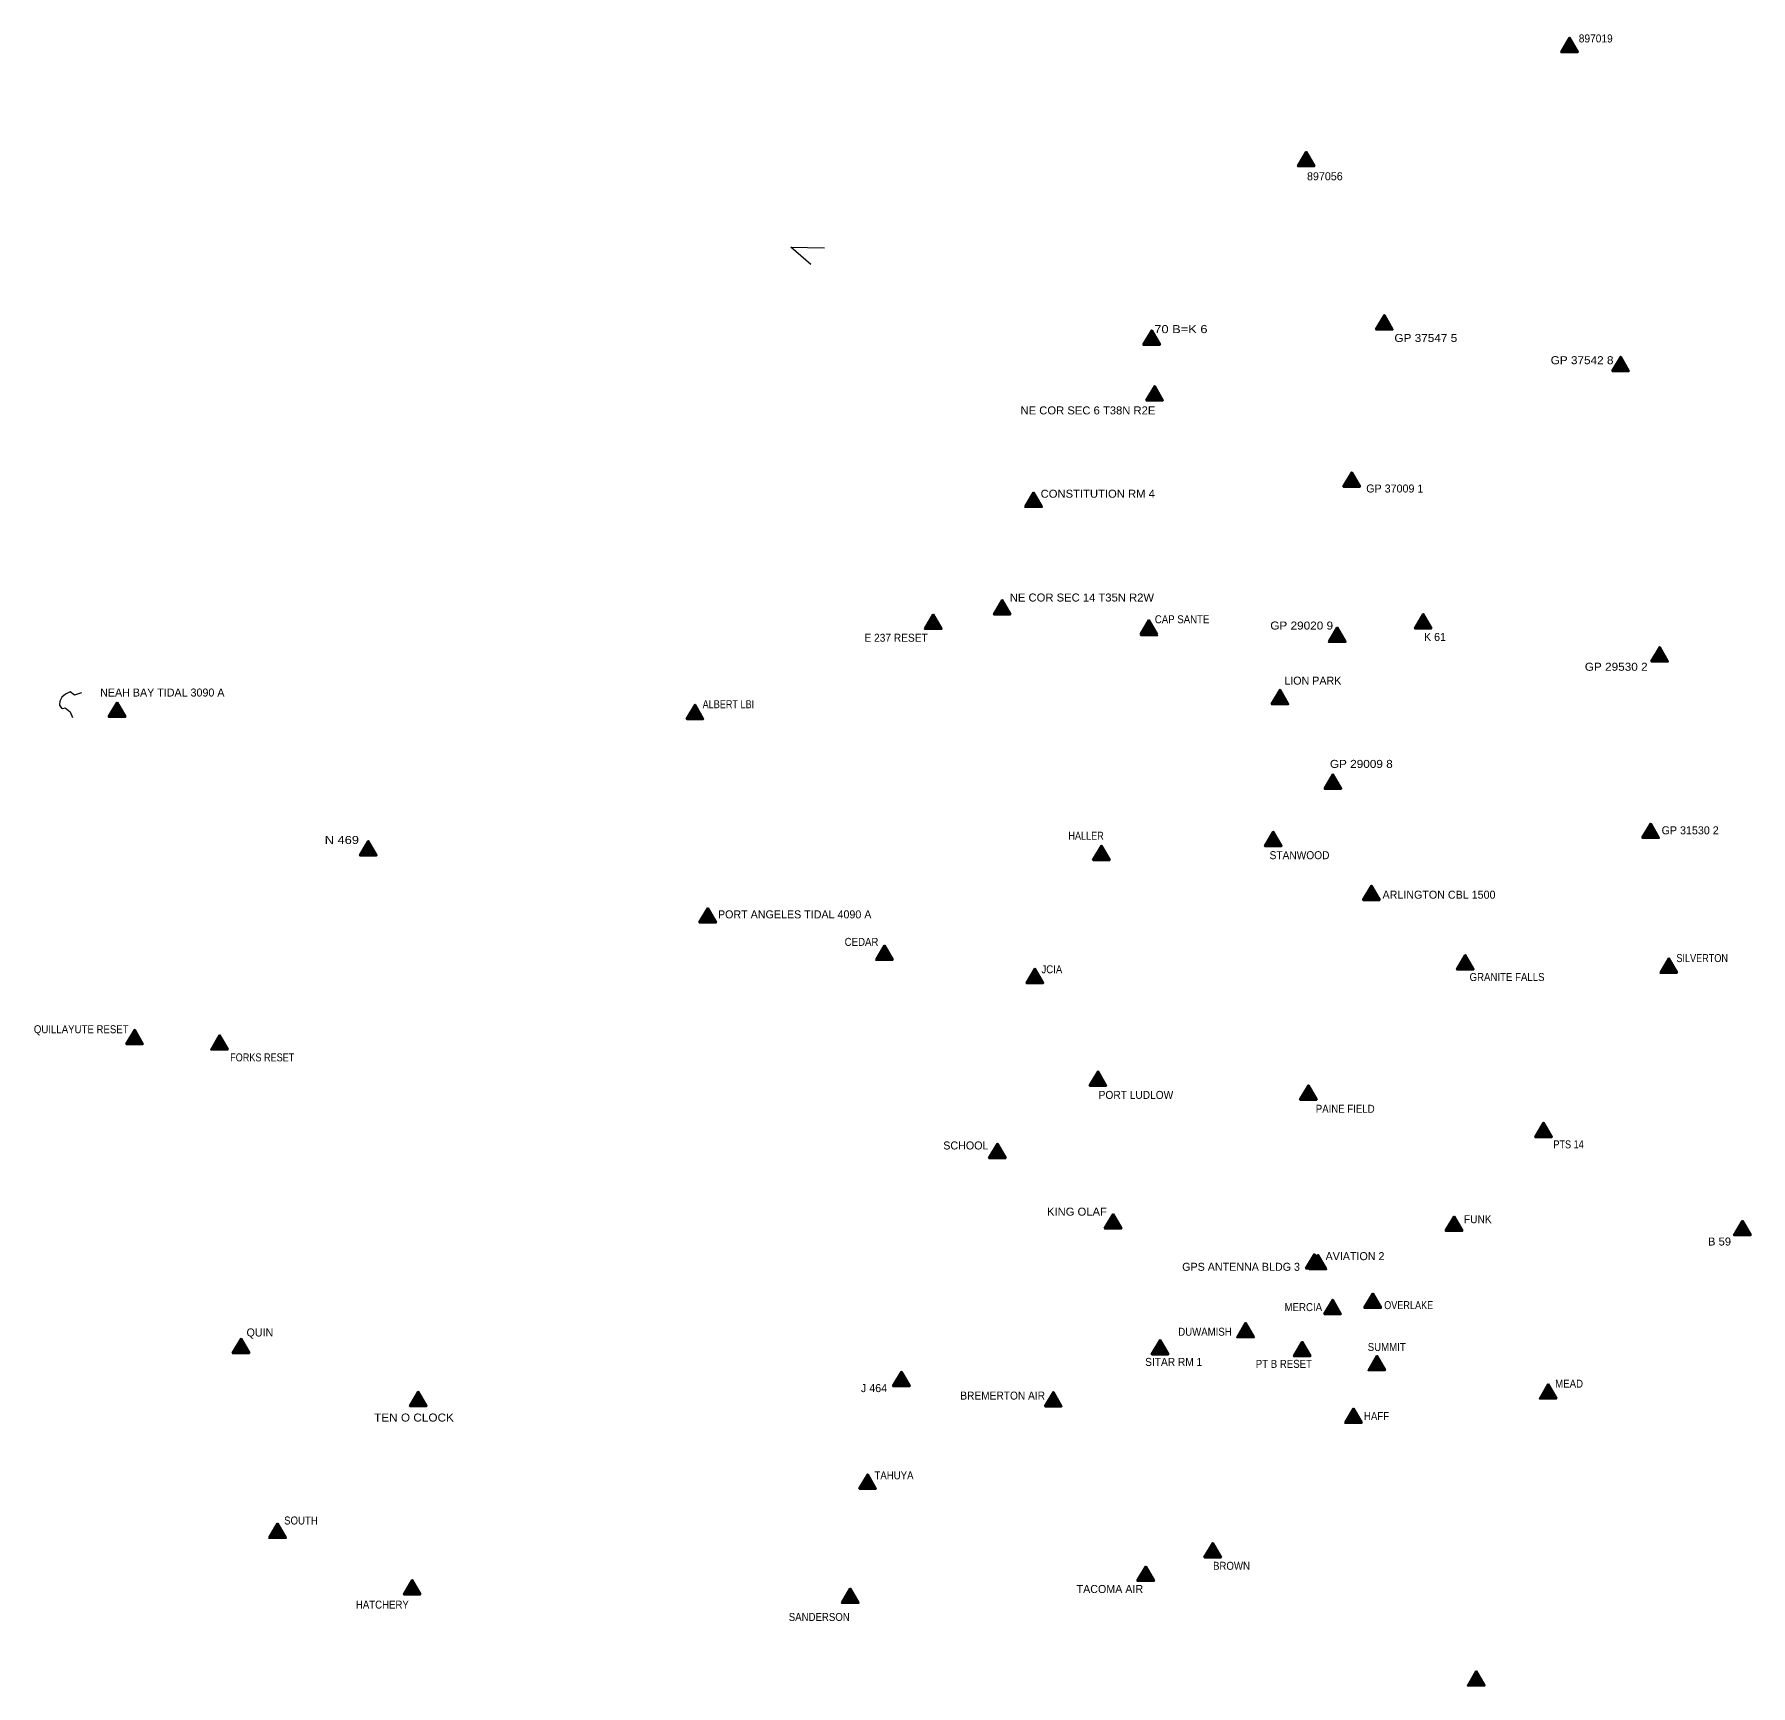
# Model space of a CAD drawing. Header units: feet. Extents: x -1054768 to 1163839, y -940989 to 791041.
# Drawn here: x -927201 to -101467, y -132486 to 662337 of the extents above; entities that cross this region are included whole.
import ezdxf

# ---------------------------------------------------------------- set-up
doc = ezdxf.new("R2010")
doc.units = ezdxf.units.FT
doc.header["$LTSCALE"] = 1500
for name, color, linetype, lineweight in [('1', 7, 'Continuous', 25), ('34', 7, 'Continuous', 35), ('35', 7, 'Continuous', 106)]:
    doc.layers.add(name, color=color, linetype=linetype, lineweight=lineweight)
doc.layers.add('31', color=7, linetype='Continuous')

msp = doc.modelspace()

# ---------------------------------------------------------------- hatches: boundary and pattern name
at = {"layer": '34'}
for points in [[(-188575, 660651), (-192661, 653729), (-184609, 653747)], [(-315286, 605731), (-319372, 598809), (-311320, 598827)], [(-277693, 527161), (-281778, 520239), (-273727, 520257)], [(-389574, 519786), (-393660, 512864), (-385608, 512882)], [(-163989, 507129), (-168074, 500208), (-160023, 500225)], [(-388183, 492997), (-392269, 486076), (-384218, 486093)], [(-293357, 451501), (-297442, 444579), (-289391, 444597)], [(-446447, 441770), (-450533, 434848), (-442482, 434866)], [(-461547, 390013), (-465632, 383092), (-457581, 383109)], [(-494704, 383072), (-498790, 376150), (-490738, 376168)], [(-390798, 379931), (-394884, 373009), (-386832, 373027)], [(-259026, 383292), (-263112, 376371), (-255061, 376388)], [(-300329, 376808), (-304415, 369886), (-296364, 369904)], [(-145245, 367367), (-149330, 360445), (-141279, 360463)], [(-327906, 346832), (-331991, 339910), (-323940, 339928)], [(-887377, 340695), (-891462, 333773), (-883411, 333791)], [(-609323, 339686), (-613409, 332764), (-605357, 332782)], [(-302411, 306091), (-306496, 299169), (-298445, 299187)], [(-149550, 282469), (-153636, 275547), (-145585, 275565)], [(-766537, 274017), (-770622, 267095), (-762571, 267113)], [(-331090, 278563), (-335176, 271641), (-327125, 271659)], [(-413794, 271772), (-417879, 264850), (-409828, 264868)], [(-283914, 252538), (-287999, 245616), (-279948, 245634)], [(-603185, 241711), (-607271, 234790), (-599220, 234807)], [(-518121, 223786), (-522207, 216864), (-514155, 216882)], [(-238769, 219198), (-242854, 212276), (-234803, 212294)], [(-140806, 217530), (-144891, 210609), (-136840, 210626)], [(-445794, 212619), (-449879, 205698), (-441828, 205715)], [(-878912, 183192), (-882998, 176271), (-874946, 176288)], [(-838072, 180543), (-842157, 173621), (-834106, 173639)], [(-415454, 163193), (-419540, 156271), (-411489, 156289)], [(-314207, 156446), (-318293, 149524), (-310242, 149542)], [(-201063, 138456), (-205149, 131535), (-197098, 131552)], [(-463771, 128353), (-467857, 121431), (-459806, 121449)], [(-408140, 94430), (-412225, 87508), (-404174, 87526)], [(-244146, 93335), (-248232, 86414), (-240181, 86431)], [(-105433, 91180), (-109518, 84258), (-101467, 84276)], [(-311359, 75163), (-315445, 68241), (-307394, 68259)], [(-309642, 74825), (-313727, 67904), (-305676, 67921)], [(-302558, 53272), (-306643, 46350), (-298592, 46368)], [(-283280, 56276), (-287366, 49354), (-279315, 49372)], [(-344438, 42099), (-348523, 35177), (-340472, 35195)], [(-827707, 34477), (-831792, 27555), (-823741, 27573)], [(-385571, 33890), (-389656, 26968), (-381605, 26986)], [(-317154, 32988), (-321240, 26066), (-313189, 26084)], [(-281287, 26209), (-285372, 19287), (-277321, 19305)], [(-509969, 18594), (-514055, 11673), (-506003, 11690)], [(-742487, 9016), (-746573, 2094), (-738522, 2112)], [(-436878, 8833), (-440963, 1911), (-432912, 1929)], [(-198894, 12571), (-202980, 5649), (-194929, 5667)], [(-292528, 873), (-296613, -6049), (-288562, -6031)], [(-526238, -30766), (-530324, -37688), (-522273, -37670)], [(-810160, -54480), (-814246, -61402), (-806195, -61384)], [(-360234, -63809), (-364319, -70731), (-356268, -70713)], [(-745380, -81659), (-749465, -88581), (-741414, -88563)], [(-392485, -75170), (-396571, -82092), (-388519, -82074)], [(-534638, -85750), (-538723, -92672), (-530672, -92654)], [(-233482, -125565), (-237568, -132486), (-229517, -132469)]]:
    msp.add_hatch(color=256, dxfattribs=at).paths.add_polyline_path(points)

# ---------------------------------------------------------------- linework, layer by layer
at = {"layer": '1'}
for points in [[(-553581, 551552), (-563233, 559921), (-547109, 559541)], [(-904569, 345358), (-907805, 344278), (-909962, 345898), (-912227, 344818), (-913953, 343307), (-914924, 341364), (-915032, 339420), (-914169, 338017), (-913414, 337909), (-912443, 338233), (-909962, 336290), (-908776, 333591)]]:
    msp.add_lwpolyline(points, dxfattribs=at)
at = {"layer": '34'}
for points in [[(-188575, 660651), (-192661, 653729), (-184609, 653747)], [(-315286, 605731), (-319372, 598809), (-311320, 598827)], [(-277693, 527161), (-281778, 520239), (-273727, 520257)], [(-389574, 519786), (-393660, 512864), (-385608, 512882)], [(-163989, 507129), (-168074, 500208), (-160023, 500225)], [(-388183, 492997), (-392269, 486076), (-384218, 486093)], [(-293357, 451501), (-297442, 444579), (-289391, 444597)], [(-446447, 441770), (-450533, 434848), (-442482, 434866)], [(-461547, 390013), (-465632, 383092), (-457581, 383109)], [(-494704, 383072), (-498790, 376150), (-490738, 376168)], [(-390798, 379931), (-394884, 373009), (-386832, 373027)], [(-259026, 383292), (-263112, 376371), (-255061, 376388)], [(-300329, 376808), (-304415, 369886), (-296364, 369904)], [(-145245, 367367), (-149330, 360445), (-141279, 360463)], [(-327906, 346832), (-331991, 339910), (-323940, 339928)], [(-887377, 340695), (-891462, 333773), (-883411, 333791)], [(-609323, 339686), (-613409, 332764), (-605357, 332782)], [(-302411, 306091), (-306496, 299169), (-298445, 299187)], [(-149550, 282469), (-153636, 275547), (-145585, 275565)], [(-766537, 274017), (-770622, 267095), (-762571, 267113)], [(-331090, 278563), (-335176, 271641), (-327125, 271659)], [(-413794, 271772), (-417879, 264850), (-409828, 264868)], [(-283914, 252538), (-287999, 245616), (-279948, 245634)], [(-603185, 241711), (-607271, 234790), (-599220, 234807)], [(-518121, 223786), (-522207, 216864), (-514155, 216882)], [(-238769, 219198), (-242854, 212276), (-234803, 212294)], [(-140806, 217530), (-144891, 210609), (-136840, 210626)], [(-445794, 212619), (-449879, 205698), (-441828, 205715)], [(-878912, 183192), (-882998, 176271), (-874946, 176288)], [(-838072, 180543), (-842157, 173621), (-834106, 173639)], [(-415454, 163193), (-419540, 156271), (-411489, 156289)], [(-314207, 156446), (-318293, 149524), (-310242, 149542)], [(-201063, 138456), (-205149, 131535), (-197098, 131552)], [(-463771, 128353), (-467857, 121431), (-459806, 121449)], [(-408140, 94430), (-412225, 87508), (-404174, 87526)], [(-244146, 93335), (-248232, 86414), (-240181, 86431)], [(-105433, 91180), (-109518, 84258), (-101467, 84276)], [(-311359, 75163), (-315445, 68241), (-307394, 68259)], [(-309642, 74825), (-313727, 67904), (-305676, 67921)], [(-302558, 53272), (-306643, 46350), (-298592, 46368)], [(-283280, 56276), (-287366, 49354), (-279315, 49372)], [(-344438, 42099), (-348523, 35177), (-340472, 35195)], [(-827707, 34477), (-831792, 27555), (-823741, 27573)], [(-385571, 33890), (-389656, 26968), (-381605, 26986)], [(-317154, 32988), (-321240, 26066), (-313189, 26084)], [(-281287, 26209), (-285372, 19287), (-277321, 19305)], [(-509969, 18594), (-514055, 11673), (-506003, 11690)], [(-742487, 9016), (-746573, 2094), (-738522, 2112)], [(-436878, 8833), (-440963, 1911), (-432912, 1929)], [(-198894, 12571), (-202980, 5649), (-194929, 5667)], [(-292528, 873), (-296613, -6049), (-288562, -6031)], [(-526238, -30766), (-530324, -37688), (-522273, -37670)], [(-810160, -54480), (-814246, -61402), (-806195, -61384)], [(-360234, -63809), (-364319, -70731), (-356268, -70713)], [(-745380, -81659), (-749465, -88581), (-741414, -88563)], [(-392485, -75170), (-396571, -82092), (-388519, -82074)], [(-534638, -85750), (-538723, -92672), (-530672, -92654)], [(-233482, -125565), (-237568, -132486), (-229517, -132469)]]:
    msp.add_lwpolyline(points, close=True, dxfattribs=at)
at = {"layer": '35'}
for p, q in [((-189229, 653747), (-190919, 656675)), ((-190300, 657747), (-186919, 657747)), ((-187991, 653747), (-186301, 656675)), ((-317011, 602827), (-313630, 602827)), ((-315940, 598827), (-317630, 601755)), ((-314702, 598827), (-313012, 601756)), ((-278346, 520257), (-280037, 523185)), ((-279418, 524257), (-276037, 524257)), ((-277109, 520257), (-275418, 523185)), ((-390228, 512882), (-391918, 515810)), ((-391299, 516882), (-387918, 516882)), ((-388990, 512882), (-387300, 515810)), ((-165714, 504225), (-162333, 504225)), ((-164642, 500225), (-166333, 503153)), ((-163405, 500225), (-161714, 503154)), ((-388837, 486093), (-390527, 489021)), ((-389908, 490093), (-386527, 490093)), ((-387599, 486093), (-385909, 489022)), ((-294010, 444597), (-295701, 447525)), ((-295082, 448597), (-291701, 448597)), ((-292773, 444597), (-291082, 447525)), ((-447101, 434866), (-448791, 437794)), ((-448172, 438866), (-444791, 438866)), ((-445863, 434866), (-444173, 437795)), ((-496429, 380168), (-493048, 380168)), ((-462200, 383109), (-463891, 386037)), ((-463272, 387109), (-459891, 387109)), ((-460963, 383109), (-459272, 386038)), ((-260751, 380388), (-257370, 380388)), ((-495358, 376168), (-497048, 379096)), ((-494120, 376168), (-492430, 379097)), ((-391655, 373410), (-393345, 376338)), ((-392726, 377410), (-389345, 377410)), ((-390417, 373410), (-388727, 376339)), ((-300983, 369904), (-302673, 372832)), ((-302054, 373904), (-298673, 373904)), ((-299745, 369904), (-298055, 372832)), ((-259680, 376388), (-261370, 379316)), ((-258442, 376388), (-256752, 379317)), ((-145898, 360463), (-147589, 363391)), ((-146969, 364463), (-143589, 364463)), ((-144661, 360463), (-142970, 363391)), ((-328559, 339928), (-330250, 342856)), ((-329630, 343928), (-326250, 343928)), ((-327322, 339928), (-325631, 342857)), ((-888030, 333791), (-889721, 336719)), ((-889102, 337791), (-885721, 337791)), ((-886793, 333791), (-885102, 336720)), ((-609977, 332782), (-611667, 335710)), ((-611048, 336782), (-607667, 336782)), ((-608739, 332782), (-607049, 335711)), ((-303064, 299187), (-304755, 302115)), ((-304136, 303187), (-300755, 303187)), ((-301827, 299187), (-300136, 302116)), ((-331795, 271641), (-333485, 274569)), ((-332866, 275641), (-329485, 275641)), ((-330557, 271641), (-328867, 274570)), ((-150204, 275565), (-151894, 278493)), ((-151275, 279565), (-147894, 279565)), ((-148966, 275565), (-147276, 278494)), ((-767190, 267113), (-768881, 270041)), ((-768262, 271113), (-764881, 271113)), ((-765953, 267113), (-764262, 270042)), ((-414447, 264868), (-416138, 267796)), ((-415519, 268868), (-412138, 268868)), ((-413210, 264868), (-411519, 267796)), ((-284567, 245634), (-286258, 248562)), ((-285638, 249634), (-282258, 249634)), ((-283330, 245634), (-281639, 248563)), ((-603839, 234807), (-605529, 237735)), ((-604910, 238807), (-601529, 238807)), ((-602601, 234807), (-600911, 237736)), ((-518826, 216864), (-520516, 219792)), ((-519897, 220864), (-516516, 220864)), ((-517588, 216864), (-515898, 219793)), ((-239422, 212294), (-241113, 215222)), ((-240494, 216294), (-237113, 216294)), ((-238185, 212294), (-236494, 215222)), ((-446447, 205715), (-448138, 208643)), ((-447518, 209715), (-444138, 209715)), ((-445210, 205715), (-443519, 208644)), ((-141459, 210626), (-143150, 213554)), ((-142531, 214626), (-139150, 214626)), ((-140222, 210626), (-138531, 213555)), ((-879566, 176288), (-881256, 179216)), ((-880637, 180288), (-877256, 180288)), ((-878328, 176288), (-876638, 179217)), ((-838725, 173639), (-840416, 176567)), ((-839796, 177639), (-836416, 177639)), ((-837488, 173639), (-835797, 176568)), ((-416108, 156289), (-417798, 159217)), ((-417179, 160289), (-413798, 160289)), ((-414870, 156289), (-413180, 159218)), ((-314861, 149542), (-316551, 152470)), ((-315932, 153542), (-312551, 153542)), ((-313623, 149542), (-311933, 152471)), ((-201717, 131552), (-203407, 134480)), ((-202788, 135552), (-199407, 135552)), ((-200479, 131552), (-198789, 134481)), ((-464476, 121431), (-466167, 124359)), ((-465547, 125431), (-462167, 125431)), ((-463239, 121431), (-461548, 124360)), ((-409916, 91508), (-406535, 91508)), ((-408844, 87508), (-410535, 90436)), ((-407607, 87508), (-405916, 90437)), ((-244800, 86431), (-246490, 89359)), ((-245871, 90431), (-242490, 90431)), ((-243562, 86431), (-241872, 89360)), ((-106086, 84276), (-107777, 87204)), ((-107157, 88276), (-103777, 88276)), ((-104849, 84276), (-103158, 87205)), ((-312013, 68259), (-313703, 71187)), ((-313084, 72259), (-309703, 72259)), ((-310295, 67921), (-311986, 70849)), ((-311366, 71921), (-307986, 71921)), ((-310775, 68259), (-309085, 71188)), ((-309058, 67921), (-307367, 70850)), ((-304282, 50368), (-300902, 50368)), ((-283934, 49372), (-285624, 52300)), ((-285005, 53372), (-281624, 53372)), ((-282696, 49372), (-281006, 52301)), ((-303211, 46368), (-304902, 49296)), ((-301974, 46368), (-300283, 49297)), ((-345091, 35195), (-346782, 38123)), ((-346163, 39195), (-342782, 39195)), ((-343854, 35195), (-342163, 38124)), ((-828360, 27573), (-830051, 30501)), ((-829431, 31573), (-826051, 31573)), ((-827123, 27573), (-825432, 30501)), ((-386224, 26986), (-387915, 29914)), ((-387295, 30986), (-383915, 30986)), ((-384987, 26986), (-383296, 29914)), ((-317859, 26066), (-319549, 28994)), ((-318930, 30066), (-315549, 30066)), ((-316621, 26066), (-314931, 28995)), ((-281940, 19305), (-283631, 22233)), ((-283012, 23305), (-279631, 23305)), ((-280703, 19305), (-279012, 22234)), ((-510674, 11673), (-512364, 14601)), ((-511745, 15673), (-508364, 15673)), ((-509436, 11673), (-507746, 14601)), ((-199548, 5667), (-201238, 8595)), ((-200619, 9667), (-197238, 9667)), ((-198310, 5667), (-196620, 8596)), ((-743141, 2112), (-744831, 5040)), ((-744212, 6112), (-740831, 6112)), ((-741903, 2112), (-740213, 5040)), ((-437583, 1911), (-439273, 4839)), ((-438654, 5911), (-435273, 5911)), ((-436345, 1911), (-434655, 4840)), ((-293181, -6031), (-294872, -3103)), ((-294252, -2031), (-290872, -2031)), ((-291944, -6031), (-290253, -3102)), ((-526892, -37670), (-528582, -34742)), ((-527963, -33670), (-524582, -33670)), ((-525654, -37670), (-523964, -34741)), ((-811885, -57384), (-808504, -57384)), ((-810814, -61384), (-812504, -58456)), ((-809576, -61384), (-807886, -58455)), ((-360887, -70713), (-362578, -67785)), ((-361958, -66713), (-358578, -66713)), ((-359650, -70713), (-357959, -67784)), ((-393139, -82074), (-394829, -79146)), ((-394210, -78074), (-390829, -78074)), ((-391901, -82074), (-390211, -79145)), ((-746033, -88563), (-747724, -85635)), ((-747104, -84563), (-743724, -84563)), ((-744796, -88563), (-743105, -85634)), ((-535291, -92654), (-536982, -89726)), ((-536362, -88654), (-532982, -88654)), ((-534054, -92654), (-532363, -89725)), ((-234136, -132469), (-235826, -129541)), ((-235207, -128469), (-231826, -128469)), ((-232898, -132469), (-231208, -129540))]:
    msp.add_line(p, q, dxfattribs=at)
for points in [[(-192609, 653747), (-184609, 653747), (-188575, 660651), (-188575, 660651), (-192661, 653729), (-192661, 653729)], [(-319320, 598827), (-311320, 598827), (-315286, 605731), (-315286, 605731), (-319372, 598809), (-319372, 598809)], [(-281727, 520257), (-273727, 520257), (-277693, 527161), (-277693, 527161), (-281778, 520239), (-281778, 520239)], [(-393608, 512882), (-385608, 512882), (-389574, 519786), (-389574, 519786), (-393660, 512864), (-393660, 512864)], [(-168023, 500225), (-160023, 500225), (-163989, 507129), (-163989, 507129), (-168074, 500208), (-168074, 500208)], [(-392218, 486093), (-384218, 486093), (-388183, 492997), (-388183, 492997), (-392269, 486076), (-392269, 486076)], [(-297391, 444597), (-289391, 444597), (-293357, 451501), (-293357, 451501), (-297442, 444579), (-297442, 444579)], [(-450482, 434866), (-442482, 434866), (-446447, 441770), (-446447, 441770), (-450533, 434848), (-450533, 434848)], [(-465581, 383109), (-457581, 383109), (-461547, 390013), (-461547, 390013), (-465632, 383092), (-465632, 383092)], [(-498738, 376168), (-490738, 376168), (-494704, 383072), (-494704, 383072), (-498790, 376150), (-498790, 376150)], [(-395036, 373410), (-387036, 373410), (-391001, 380314), (-391001, 380314), (-395087, 373392), (-395087, 373392)], [(-263061, 376388), (-255061, 376388), (-259026, 383292), (-259026, 383292), (-263112, 376371), (-263112, 376371)], [(-304364, 369904), (-296364, 369904), (-300329, 376808), (-300329, 376808), (-304415, 369886), (-304415, 369886)], [(-149279, 360463), (-141279, 360463), (-145245, 367367), (-145245, 367367), (-149330, 360445), (-149330, 360445)], [(-331940, 339928), (-323940, 339928), (-327906, 346832), (-327906, 346832), (-331991, 339910), (-331991, 339910)], [(-891411, 333791), (-883411, 333791), (-887377, 340695), (-887377, 340695), (-891462, 333773), (-891462, 333773)], [(-613357, 332782), (-605357, 332782), (-609323, 339686), (-609323, 339686), (-613409, 332764), (-613409, 332764)], [(-306445, 299187), (-298445, 299187), (-302411, 306091), (-302411, 306091), (-306496, 299169), (-306496, 299169)], [(-153585, 275565), (-145585, 275565), (-149550, 282469), (-149550, 282469), (-153636, 275547), (-153636, 275547)], [(-770571, 267113), (-762571, 267113), (-766537, 274017), (-766537, 274017), (-770622, 267095), (-770622, 267095)], [(-335176, 271641), (-327176, 271641), (-331141, 278545), (-331141, 278545), (-335227, 271624), (-335227, 271624)], [(-417828, 264868), (-409828, 264868), (-413794, 271772), (-413794, 271772), (-417879, 264850), (-417879, 264850)], [(-287948, 245634), (-279948, 245634), (-283914, 252538), (-283914, 252538), (-287999, 245616), (-287999, 245616)], [(-607220, 234807), (-599220, 234807), (-603185, 241711), (-603185, 241711), (-607271, 234790), (-607271, 234790)], [(-522207, 216864), (-514207, 216864), (-518172, 223768), (-518172, 223768), (-522258, 216847), (-522258, 216847)], [(-242803, 212294), (-234803, 212294), (-238769, 219198), (-238769, 219198), (-242854, 212276), (-242854, 212276)], [(-144840, 210626), (-136840, 210626), (-140806, 217530), (-140806, 217530), (-144891, 210609), (-144891, 210609)], [(-449828, 205715), (-441828, 205715), (-445794, 212619), (-445794, 212619), (-449879, 205698), (-449879, 205698)], [(-882946, 176288), (-874946, 176288), (-878912, 183192), (-878912, 183192), (-882998, 176271), (-882998, 176271)], [(-842106, 173639), (-834106, 173639), (-838072, 180543), (-838072, 180543), (-842157, 173621), (-842157, 173621)], [(-419489, 156289), (-411489, 156289), (-415454, 163193), (-415454, 163193), (-419540, 156271), (-419540, 156271)], [(-318242, 149542), (-310242, 149542), (-314207, 156446), (-314207, 156446), (-318293, 149524), (-318293, 149524)], [(-205098, 131552), (-197098, 131552), (-201063, 138456), (-201063, 138456), (-205149, 131535), (-205149, 131535)], [(-467857, 121431), (-459857, 121431), (-463823, 128335), (-463823, 128335), (-467908, 121414), (-467908, 121414)], [(-412225, 87508), (-404225, 87508), (-408191, 94412), (-408191, 94412), (-412276, 87491), (-412276, 87491)], [(-248181, 86431), (-240181, 86431), (-244146, 93335), (-244146, 93335), (-248232, 86414), (-248232, 86414)], [(-109467, 84276), (-101467, 84276), (-105433, 91180), (-105433, 91180), (-109518, 84258), (-109518, 84258)], [(-315394, 68259), (-307394, 68259), (-311359, 75163), (-311359, 75163), (-315445, 68241), (-315445, 68241)], [(-313676, 67921), (-305676, 67921), (-309642, 74825), (-309642, 74825), (-313727, 67904), (-313727, 67904)], [(-306592, 46368), (-298592, 46368), (-302558, 53272), (-302558, 53272), (-306643, 46350), (-306643, 46350)], [(-287315, 49372), (-279315, 49372), (-283280, 56276), (-283280, 56276), (-287366, 49354), (-287366, 49354)], [(-348472, 35195), (-340472, 35195), (-344438, 42099), (-344438, 42099), (-348523, 35177), (-348523, 35177)], [(-831741, 27573), (-823741, 27573), (-827707, 34477), (-827707, 34477), (-831792, 27555), (-831792, 27555)], [(-389605, 26986), (-381605, 26986), (-385571, 33890), (-385571, 33890), (-389656, 26968), (-389656, 26968)], [(-321240, 26066), (-313240, 26066), (-317205, 32970), (-317205, 32970), (-321291, 26048), (-321291, 26048)], [(-285321, 19305), (-277321, 19305), (-281287, 26209), (-281287, 26209), (-285372, 19287), (-285372, 19287)], [(-514055, 11673), (-506055, 11673), (-510020, 18577), (-510020, 18577), (-514106, 11655), (-514106, 11655)], [(-746522, 2112), (-738522, 2112), (-742487, 9016), (-742487, 9016), (-746573, 2094), (-746573, 2094)], [(-440963, 1911), (-432963, 1911), (-436929, 8815), (-436929, 8815), (-441015, 1894), (-441015, 1894)], [(-202929, 5667), (-194929, 5667), (-198894, 12571), (-198894, 12571), (-202980, 5649), (-202980, 5649)], [(-296562, -6031), (-288562, -6031), (-292528, 873), (-292528, 873), (-296613, -6049), (-296613, -6049)], [(-530273, -37670), (-522273, -37670), (-526238, -30766), (-526238, -30766), (-530324, -37688), (-530324, -37688)], [(-814195, -61384), (-806195, -61384), (-810160, -54480), (-810160, -54480), (-814246, -61402), (-814246, -61402)], [(-364268, -70713), (-356268, -70713), (-360234, -63809), (-360234, -63809), (-364319, -70731), (-364319, -70731)], [(-749414, -88563), (-741414, -88563), (-745380, -81659), (-745380, -81659), (-749465, -88581), (-749465, -88581)], [(-396519, -82074), (-388519, -82074), (-392485, -75170), (-392485, -75170), (-396571, -82092), (-396571, -82092)], [(-538672, -92654), (-530672, -92654), (-534638, -85750), (-534638, -85750), (-538723, -92672), (-538723, -92672)], [(-237517, -132469), (-229517, -132469), (-233482, -125565), (-233482, -125565), (-237568, -132486), (-237568, -132486)]]:
    msp.add_lwpolyline(points, dxfattribs=at)

# ---------------------------------------------------------------- texts
at = {"layer": '31'}
for s, width, p in [('897019', 0.95, (-184170, 658430)), ('70 B=K 6', 1.2, (-388371, 518526)), ('GP 37547 5', 1.1, (-272869, 514260)), ('GP 37542 8', 1.1, (-197690, 503561)), ('NE COR SEC 6 T38N R2E', 1.05, (-452749, 479399)), ('CONSTITUTION RM 4', 1.05, (-443067, 439293)), ('NE COR SEC 14 T35N R2W', 1.05, (-457910, 389331)), ('CAP SANTE', 0.9, (-388134, 378863)), ('E 237 RESET', 0.95, (-527827, 369978)), ('GP 29020 9', 1.1, (-332588, 375837)), ('GP 29530 2', 1.1, (-181268, 356011)), ('ALBERT LBI', 0.85, (-605687, 337978)), ('GP 29009 8', 1.1, (-303899, 309255)), ('N 469', 1.2, (-787494, 272647)), ('HALLER', 0.85, (-429714, 274668)), ('STANWOOD', 0.95, (-332920, 265324)), ('CEDAR', 0.9, (-537341, 223599)), ('SILVERTON', 0.85, (-137200, 215788)), ('JCIA', 0.9, (-442670, 210399)), ('GRANITE FALLS', 0.9, (-236700, 206681)), ('QUILLAYUTE RESET', 0.9, (-927420, 181547)), ('FORKS RESET', 0.85, (-832991, 167996)), ('PORT LUDLOW', 0.95, (-415149, 149939)), ('PAINE FIELD', 0.9, (-310696, 143258)), ('PTS 14', 0.85, (-196368, 126133)), ('KING OLAF', 1.05, (-440015, 93741)), ('FUNK', 0.95, (-239411, 90130)), ('B 59', 1.05, (-122016, 79369)), ('MERCIA', 0.9, (-325697, 47813)), ('OVERLAKE', 0.85, (-277784, 48763)), ('DUWAMISH', 0.9, (-376865, 35946)), ('SITAR RM 1', 0.95, (-392766, 21432)), ('SUMMIT', 0.9, (-285689, 28604)), ('PT B RESET', 0.9, (-339563, 20486)), ('BREMERTON AIR', 0.95, (-481720, 5214)), ('MEAD', 0.9, (-195512, 10958)), ('TEN O CLOCK', 1.1, (-763733, -5357)), ('HAFF', 0.9, (-287499, -4657)), ('TAHUYA', 0.9, (-523016, -33180)), ('SOUTH', 0.9, (-807036, -54906)), ('BROWN', 0.9, (-360120, -76710)), ('HATCHERY', 0.9, (-772509, -95393)), ('SANDERSON', 0.9, (-564250, -101332))]:
    msp.add_text(s, height=3850, dxfattribs=dict(at, width=width)).set_placement(p)
for s, p in [('897056', (-314914, 592084)), ('GP 37009 1', (-286418, 441807)), ('K 61', (-258626, 370360)), ('NEAH BAY TIDAL 3090 A', (-895527, 343602)), ('LION PARK', (-325837, 349325)), ('GP 31530 2', (-144318, 277296)), ('ARLINGTON CBL 1500', (-278594, 246300)), ('PORT ANGELES TIDAL 4090 A', (-598296, 236831)), ('SCHOOL', (-489909, 125602)), ('AVIATION 2', (-305981, 72328)), ('GPS ANTENNA BLDG 3', (-374958, 67204)), ('QUIN', (-825095, 35589)), ('J 464', (-529521, 8819)), ('TACOMA AIR', (-425769, -87879))]:
    msp.add_text(s, height=3850, dxfattribs=at).set_placement(p)

doc.saveas('drawing.dxf')
